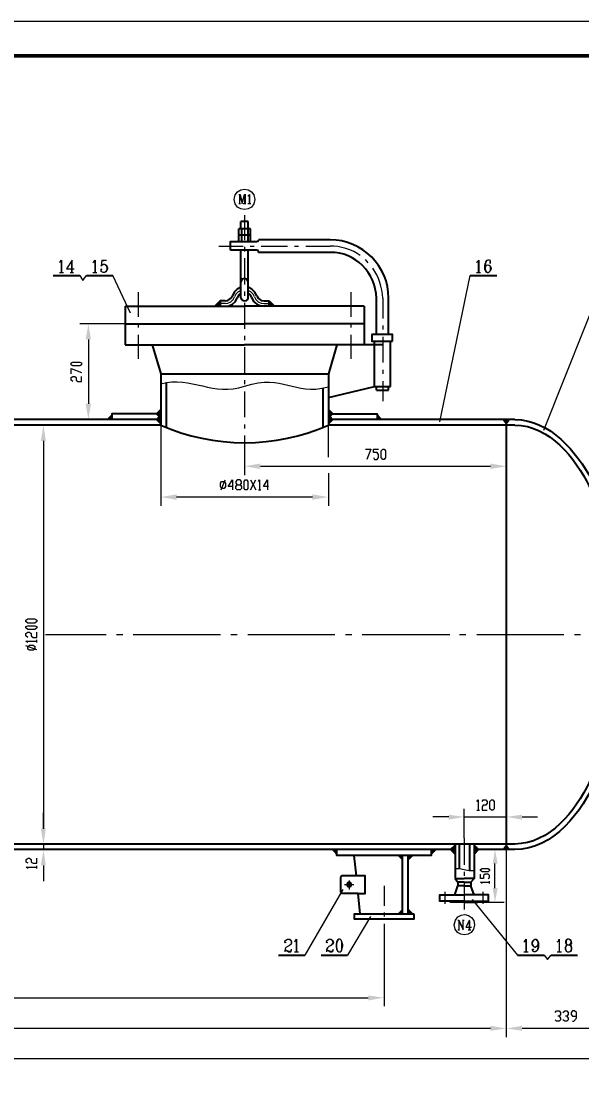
# Model space of a CAD drawing. Header units: millimetres. Extents: x -219 to 948, y -831 to -7.
# Drawn here: x 206.5 to 429.2, y -431 to -7 of the extents above; entities that cross this region are included whole.
import ezdxf

# ---------------------------------------------------------------- set-up
doc = ezdxf.new("R2010")
doc.units = ezdxf.units.MM
doc.layers.add('1', color=7, linetype='Continuous')

msp = doc.modelspace()

# ---------------------------------------------------------------- hatches: boundary and pattern name
h = msp.add_hatch(color=0)
h.dxf.hatch_style = 2
h.paths.add_polyline_path([(285.52, -118.05), (285.52, -120.21), (283.36, -120.21)])
h = msp.add_hatch(color=0)
h.dxf.hatch_style = 2
h.paths.add_polyline_path([(304.96, -118.05), (304.96, -120.21), (307.12, -120.21)])
h = msp.add_hatch(color=0)
h.dxf.hatch_style = 2
h.paths.add_polyline_path([(232.06, -133.35), (234.22, -133.35), (233.14, -127.23)])
h = msp.add_hatch(color=0)
h.dxf.hatch_style = 2
h.paths.add_polyline_path([(232.06, -158.91), (234.22, -158.91), (233.14, -165.21)])
h = msp.add_hatch(color=0)
h.dxf.hatch_style = 2
h.paths.add_polyline_path([(259.78, -162.87), (261.94, -165.21), (261.94, -160.71)])
h = msp.add_hatch(color=0)
h.dxf.hatch_style = 2
h.paths.add_polyline_path([(330.7, -162.87), (328.54, -165.21), (328.54, -160.71)])
h = msp.add_hatch(color=0)
h.dxf.hatch_style = 2
h.paths.add_polyline_path([(242.5, -165.21), (240.34, -165.21), (242.5, -162.87)])
h = msp.add_hatch(color=0)
h.dxf.hatch_style = 2
h.paths.add_polyline_path([(259.78, -165.21), (261.94, -167.37), (261.94, -162.87)])
h = msp.add_hatch(color=0)
h.dxf.hatch_style = 2
h.paths.add_polyline_path([(330.7, -165.21), (328.54, -167.37), (328.54, -162.87)])
h = msp.add_hatch(color=0)
h.dxf.hatch_style = 2
h.paths.add_polyline_path([(347.98, -165.21), (350.14, -165.21), (347.98, -162.87)])
h = msp.add_hatch(color=0)
h.dxf.hatch_style = 2
h.paths.add_polyline_path([(399.28, -167.37), (400.9, -165.21), (397.66, -165.21)])
h = msp.add_hatch(color=0)
h.dxf.hatch_style = 2
h.paths.add_polyline_path([(214.24, -173.67), (216.22, -173.67), (215.32, -167.37)])
h = msp.add_hatch(color=0)
h.dxf.hatch_style = 2
h.paths.add_polyline_path([(301.54, -182.67), (301.54, -184.83), (295.24, -183.75)])
h = msp.add_hatch(color=0)
h.dxf.hatch_style = 2
h.paths.add_polyline_path([(392.98, -182.67), (392.98, -184.83), (399.28, -183.75)])
h = msp.add_hatch(color=0)
h.dxf.hatch_style = 2
h.paths.add_polyline_path([(268.24, -194.91), (268.24, -197.07), (261.94, -195.99)])
h = msp.add_hatch(color=0)
h.dxf.hatch_style = 2
h.paths.add_polyline_path([(322.24, -194.91), (322.24, -197.07), (328.54, -195.99)])
h = msp.add_hatch(color=0)
h.dxf.hatch_style = 2
h.paths.add_polyline_path([(376.42, -322.17), (376.42, -324.15), (382.54, -323.07)])
h = msp.add_hatch(color=0)
h.dxf.hatch_style = 2
h.paths.add_polyline_path([(405.58, -322.17), (405.58, -324.15), (399.28, -323.07)])
h = msp.add_hatch(color=0)
h.dxf.hatch_style = 2
h.paths.add_polyline_path([(214.24, -327.75), (216.22, -327.75), (215.32, -333.87)])
h = msp.add_hatch(color=0)
h.dxf.hatch_style = 2
h.paths.add_polyline_path([(214.24, -327.75), (216.22, -327.75), (215.32, -333.87)])
h = msp.add_hatch(color=0)
h.dxf.hatch_style = 2
h.paths.add_polyline_path([(376.6, -336.03), (378.94, -333.87), (378.94, -338.37)])
h = msp.add_hatch(color=0)
h.dxf.hatch_style = 2
h.paths.add_polyline_path([(388.66, -336.03), (386.5, -333.87), (386.5, -338.37)])
h = msp.add_hatch(color=0)
h.dxf.hatch_style = 2
h.paths.add_polyline_path([(399.28, -333.87), (400.9, -336.03), (397.66, -336.03)])
h = msp.add_hatch(color=0)
h.dxf.hatch_style = 2
h.paths.add_polyline_path([(214.24, -342.33), (216.22, -342.33), (215.32, -336.03)])
h = msp.add_hatch(color=0)
h.dxf.hatch_style = 2
h.paths.add_polyline_path([(331.96, -336.03), (329.8, -336.03), (331.96, -338.37)])
h = msp.add_hatch(color=0)
h.dxf.hatch_style = 2
h.paths.add_polyline_path([(358.06, -338.37), (355.9, -338.37), (358.06, -340.53)])
h = msp.add_hatch(color=0)
h.dxf.hatch_style = 2
h.paths.add_polyline_path([(360.22, -338.37), (362.56, -338.37), (360.22, -340.53)])
h = msp.add_hatch(color=0)
h.dxf.hatch_style = 2
h.paths.add_polyline_path([(369.4, -336.03), (371.74, -336.03), (369.4, -338.37)])
h = msp.add_hatch(color=0)
h.dxf.hatch_style = 2
h.paths.add_polyline_path([(393.88, -341.61), (395.86, -341.61), (394.78, -336.03)])
h = msp.add_hatch(color=0)
h.dxf.hatch_style = 2
h.paths.add_polyline_path([(393.88, -351.33), (395.86, -351.33), (394.78, -356.91)])
h = msp.add_hatch(color=0)
h.dxf.hatch_style = 2
h.paths.add_polyline_path([(358.06, -361.59), (355.9, -361.59), (358.06, -359.43)])
h = msp.add_hatch(color=0)
h.dxf.hatch_style = 2
h.paths.add_polyline_path([(360.22, -361.59), (362.56, -361.59), (360.22, -359.43)])
h = msp.add_hatch(color=0)
h.dxf.hatch_style = 2
h.paths.add_polyline_path([(344.38, -393.99), (344.38, -395.97), (350.68, -394.89)])
h = msp.add_hatch(color=0)
h.dxf.hatch_style = 2
h.paths.add_polyline_path([(392.98, -406.05), (392.98, -408.03), (399.28, -407.13)])
h = msp.add_hatch(color=0)
h.dxf.hatch_style = 2
h.paths.add_polyline_path([(405.58, -406.05), (405.58, -408.03), (399.28, -407.13)])

# ---------------------------------------------------------------- linework, layer by layer
at = {"layer": '1', "color": 0, "lineweight": 5}
for points in [[(-218.84, -6.99), (-218.84, -830.85), (947.56, -830.85), (947.56, -6.99), (-218.84, -6.99)], [(292.9, -75.75), (293.44, -75.75)], [(293.26, -75.75), (293.26, -79.35)], [(293.26, -75.75), (294.34, -79.35), (295.24, -75.75), (295.24, -79.35)], [(293.44, -75.75), (294.34, -78.99)], [(295.24, -75.75), (295.78, -75.75)], [(295.42, -75.75), (295.42, -79.35)], [(296.5, -76.47), (297.22, -75.75), (297.22, -79.35)], [(297.04, -75.75), (297.04, -79.35)], [(292.9, -79.35), (293.62, -79.35)], [(294.7, -79.35), (295.78, -79.35)], [(296.5, -79.35), (297.76, -79.35)], [(295.24, -84.03), (295.24, -93.93)], [(284.98, -96.27), (294.7, -96.27)], [(295.24, -96.63), (295.24, -98.43)], [(297.4, -96.27), (299.02, -96.27)], [(301.9, -96.27), (312.34, -96.27)], [(315.04, -96.27), (316.66, -96.27)], [(319.54, -96.27), (329.26, -96.27)], [(295.24, -101.13), (295.24, -111.57)], [(344.38, -102.93), (343.3, -101.67)], [(221.62, -102.75), (221.98, -102.57), (222.52, -101.85), (222.52, -106.71)], [(222.34, -102.03), (222.34, -106.71)], [(226.66, -106.71), (226.66, -101.85), (224.5, -105.27), (227.56, -105.27)], [(226.48, -102.39), (226.48, -106.71)], [(234.94, -102.75), (235.3, -102.57), (235.84, -101.85), (235.84, -106.71)], [(235.66, -102.03), (235.66, -106.71)], [(238.54, -101.85), (238.18, -104.19), (238.54, -103.83), (239.08, -103.47), (239.62, -103.47), (240.16, -103.83), (240.52, -104.19), (240.7, -104.91), (240.7, -105.27), (240.52, -105.99), (240.16, -106.53), (239.62, -106.71), (239.08, -106.71), (238.54, -106.53), (238.18, -106.35), (238.18, -105.81), (238.18, -105.63), (238.18, -105.27), (238.54, -105.63), (238.18, -105.81)], [(238.54, -101.85), (240.34, -101.85)], [(238.54, -102.03), (239.44, -102.03), (240.34, -101.85)], [(239.62, -103.47), (239.98, -103.83), (240.34, -104.19), (240.52, -104.91), (240.52, -105.27), (240.34, -105.99), (239.98, -106.53), (239.62, -106.71)], [(387.4, -102.75), (387.76, -102.57), (388.3, -101.85), (388.3, -106.71)], [(388.12, -102.03), (388.12, -106.71)], [(392.98, -102.57), (392.62, -102.75), (392.98, -103.11), (392.98, -102.75), (392.98, -102.57), (392.98, -102.03), (392.44, -101.85), (391.9, -101.85), (391.36, -102.03), (391, -102.57), (390.82, -103.11), (390.64, -104.01), (390.64, -105.27), (390.82, -105.99), (391.18, -106.53), (391.72, -106.71), (392.08, -106.71), (392.62, -106.53), (392.98, -105.99), (393.34, -105.27), (393.34, -105.09), (392.98, -104.37), (392.62, -104.01), (392.08, -103.83), (391.9, -103.83), (391.36, -104.01), (391, -104.37), (390.82, -105.09)], [(391.9, -101.85), (391.54, -102.03), (391.18, -102.57), (390.82, -104.01), (390.82, -105.27), (391, -105.99), (391.36, -106.53), (391.72, -106.71)], [(392.08, -106.71), (392.44, -106.53), (392.98, -105.99), (392.98, -105.27), (392.98, -105.09), (392.98, -104.37), (392.44, -104.01), (392.08, -103.83)], [(221.62, -106.71), (223.24, -106.71)], [(225.94, -106.71), (227.2, -106.71)], [(229.72, -107.97), (230.98, -109.95), (232.42, -107.97)], [(234.94, -106.71), (236.56, -106.71)], [(249.88, -122.91), (242.86, -107.97)], [(372.82, -166.11), (384.88, -107.97)], [(387.4, -106.71), (389.02, -106.71)], [(414.22, -169.35), (438.7, -107.97)], [(293.8, -113.91), (292.72, -114.45), (291.82, -115.35), (291.28, -116.43)], [(295.24, -114.27), (295.24, -116.07)], [(299.2, -116.43), (298.66, -115.35), (297.76, -114.45), (296.68, -113.91)], [(252.94, -114.63), (252.94, -124.35)], [(287.5, -119.13), (288.58, -118.95), (289.84, -118.41), (290.74, -117.51), (291.28, -116.43)], [(299.2, -116.43), (299.74, -117.51), (300.64, -118.41), (301.9, -118.95), (302.98, -119.13)], [(337.54, -114.63), (337.54, -124.35)], [(350.14, -116.97), (350.14, -125.07)], [(287.5, -119.13), (285.52, -119.13)], [(295.24, -118.77), (295.24, -129.21)], [(302.98, -119.13), (304.96, -119.13)], [(252.94, -127.05), (252.94, -128.67)], [(337.54, -127.05), (337.54, -128.67)], [(247.72, -127.23), (229.72, -127.23)], [(350.14, -127.77), (350.14, -129.39)], [(233.14, -133.35), (233.14, -158.91)], [(252.94, -131.55), (252.94, -141.09)], [(295.24, -131.91), (295.24, -133.71)], [(337.54, -131.55), (337.54, -141.09)], [(350.14, -132.27), (350.14, -142.53)], [(295.24, -136.41), (295.24, -146.67)], [(230.44, -143.43), (229.72, -143.79), (227.02, -143.79), (226.3, -143.43), (226.3, -142.71), (227.02, -142.35), (229.72, -142.35), (230.44, -142.71), (230.44, -143.43)], [(226.3, -147.03), (226.3, -144.87), (230.44, -146.49)], [(227.02, -150.09), (226.3, -149.55), (226.3, -148.47), (227.02, -148.11), (227.74, -148.11), (228.28, -148.47), (228.28, -149.55), (229, -150.09), (230.44, -150.09), (230.44, -148.11)], [(350.14, -145.41), (350.14, -147.03)], [(295.24, -149.55), (295.24, -151.17)], [(350.14, -149.91), (350.14, -157.83)], [(295.24, -154.05), (295.24, -164.31)], [(242.5, -165.21), (229.72, -165.21)], [(215.32, -167.37), (211.9, -167.37)], [(261.94, -167.37), (261.94, -199.41)], [(295.24, -167.19), (295.24, -168.81)], [(328.54, -180.15), (328.54, -167.37)], [(215.32, -173.67), (215.32, -327.75)], [(295.24, -171.51), (295.24, -181.41)], [(343.3, -176.91), (345.46, -176.91), (343.84, -181.05)], [(346.54, -180.33), (346.9, -181.05), (347.98, -181.05), (348.52, -180.33), (348.52, -179.07), (347.98, -178.35), (346.54, -178.35), (346.54, -176.91), (348.52, -176.91)], [(350.14, -181.05), (349.6, -180.33), (349.6, -177.63), (350.14, -176.91), (350.68, -176.91), (351.22, -177.63), (351.22, -180.33), (350.68, -181.05), (350.14, -181.05)], [(295.24, -181.41), (295.24, -187.35)], [(399.28, -188.43), (399.28, -180.33)], [(301.54, -183.75), (392.98, -183.75)], [(328.54, -186.45), (328.54, -199.41)], [(286.06, -192.57), (285.7, -191.85), (285.7, -190.41), (286.06, -189.87), (287.14, -189.87), (287.68, -190.41), (287.68, -191.85), (287.14, -192.57), (286.06, -192.57)], [(285.88, -193.11), (287.5, -189.15)], [(290.74, -191.85), (288.76, -191.85), (290.38, -189.15), (290.38, -193.11)], [(292.36, -193.11), (291.82, -192.57), (291.82, -191.85), (292.36, -191.13), (293.44, -191.13), (293.98, -190.41), (293.98, -189.87), (293.44, -189.15), (292.36, -189.15), (291.82, -189.87), (291.82, -190.41), (292.36, -191.13)], [(295.42, -193.11), (295.06, -192.57), (295.06, -189.87), (295.42, -189.15), (296.14, -189.15), (296.5, -189.87), (296.5, -192.57), (296.14, -193.11), (295.42, -193.11)], [(297.58, -193.11), (299.74, -189.15)], [(297.58, -189.15), (299.74, -193.11)], [(300.82, -189.87), (301.18, -189.15), (301.18, -193.11)], [(304.78, -191.85), (302.8, -191.85), (304.42, -189.15), (304.42, -193.11)], [(293.44, -191.13), (293.98, -191.85), (293.98, -192.57), (293.44, -193.11), (292.36, -193.11)], [(300.82, -193.11), (301.72, -193.11)], [(322.24, -195.99), (268.24, -195.99)], [(212.62, -245.49), (211.9, -246.03), (209.02, -246.03), (208.3, -245.49), (208.3, -244.95), (209.02, -244.41), (211.9, -244.41), (212.62, -244.95), (212.62, -245.49)], [(212.62, -248.01), (211.9, -248.55), (209.02, -248.55), (208.3, -248.01), (208.3, -247.47), (209.02, -247.11), (211.9, -247.11), (212.62, -247.47), (212.62, -248.01)], [(209.02, -251.79), (208.3, -251.07), (208.3, -250.17), (209.02, -249.63), (209.74, -249.63), (210.46, -250.17), (210.46, -251.07), (211.18, -251.79), (212.62, -251.79), (212.62, -249.63)], [(209.02, -253.77), (208.3, -253.23), (212.62, -253.23)], [(212.62, -253.77), (212.62, -252.69)], [(240.16, -250.71), (216.04, -250.71)], [(246.82, -250.71), (244.3, -250.71)], [(285.7, -250.71), (250.96, -250.71)], [(292.36, -250.71), (289.84, -250.71)], [(331.06, -250.71), (296.5, -250.71)], [(337.9, -250.71), (335.38, -250.71)], [(376.78, -250.71), (342.04, -250.71)], [(383.26, -250.71), (380.74, -250.71)], [(422.14, -250.71), (387.58, -250.71)], [(428.8, -250.71), (426.46, -250.71)], [(212.62, -256.65), (208.3, -255.03)], [(211.9, -256.47), (211.18, -256.83), (209.74, -256.83), (209.02, -256.47), (209.02, -255.39), (209.74, -254.85), (211.18, -254.85), (211.9, -255.39), (211.9, -256.47)], [(387.58, -316.95), (388.12, -316.23), (388.12, -320.37)], [(389.74, -316.95), (390.1, -316.23), (391.18, -316.23), (391.72, -316.95), (391.72, -317.67), (391.18, -318.39), (390.1, -318.39), (389.74, -319.11), (389.74, -320.37), (391.72, -320.37)], [(393.34, -320.37), (392.8, -319.83), (392.8, -316.95), (393.34, -316.23), (393.88, -316.23), (394.42, -316.95), (394.42, -319.83), (393.88, -320.37), (393.34, -320.37)], [(215.32, -327.75), (215.32, -321.45)], [(382.54, -331.53), (382.54, -319.83)], [(387.58, -320.37), (388.66, -320.37)], [(399.28, -321.99), (399.28, -326.67)], [(376.42, -323.07), (370.12, -323.07)], [(382.54, -323.07), (399.28, -323.07)], [(405.58, -323.07), (411.7, -323.07)], [(215.32, -333.87), (211.9, -333.87)], [(215.32, -333.87), (211.9, -333.87)], [(215.32, -333.87), (215.32, -336.03)], [(382.54, -331.53), (382.54, -342.15)], [(216.94, -336.03), (211.9, -336.03)], [(386.5, -336.03), (398.38, -336.03)], [(399.28, -336.03), (399.28, -395.61)], [(209.2, -341.43), (208.48, -341.07), (208.48, -339.99), (209.2, -339.45), (209.74, -339.45), (210.46, -339.99), (210.46, -341.07), (211.18, -341.43), (212.62, -341.43), (212.62, -339.45)], [(209.2, -343.59), (208.48, -343.05), (212.62, -343.05)], [(212.62, -343.59), (212.62, -342.51)], [(215.32, -342.33), (215.32, -348.63)], [(394.78, -351.33), (394.78, -341.61)], [(378.94, -343.59), (380.74, -343.59), (382.54, -343.95), (384.52, -344.31), (386.5, -344.31)], [(382.54, -344.85), (382.54, -346.47)], [(392.62, -344.31), (392.08, -344.85), (389.74, -344.85), (389.02, -344.31), (389.02, -343.95), (389.74, -343.59), (392.08, -343.59), (392.62, -343.95), (392.62, -344.31)], [(392.08, -347.55), (392.62, -347.19), (392.62, -346.29), (392.08, -345.75), (390.82, -345.75), (390.28, -346.29), (390.28, -347.55), (389.02, -347.55), (389.02, -345.75)], [(334.3, -351.87), (319.18, -377.97)], [(338.62, -350.07), (335.02, -350.07)], [(336.82, -348.27), (336.82, -351.87)], [(350.68, -350.43), (350.68, -358.35)], [(382.54, -349.35), (382.54, -359.79)], [(389.74, -349.53), (389.02, -348.99), (392.62, -348.99)], [(392.62, -349.53), (392.62, -348.63)], [(374.98, -357.63), (374.98, -352.77)], [(385.78, -355.83), (403.78, -377.97)], [(390.1, -357.63), (390.1, -352.77)], [(387.94, -356.91), (398.38, -356.91)], [(345.28, -362.67), (336.1, -377.97)], [(350.68, -361.05), (350.68, -362.67)], [(380.02, -364.11), (380.38, -364.11)], [(380.38, -364.11), (380.38, -367.89)], [(380.38, -364.11), (382.18, -367.53)], [(380.38, -364.47), (382.18, -367.89), (382.18, -364.11)], [(381.82, -364.11), (382.54, -364.11)], [(384.7, -367.89), (384.7, -364.11), (383.26, -366.81), (385.42, -366.81)], [(384.7, -364.47), (384.7, -367.89)], [(350.68, -365.55), (350.68, -373.11)], [(380.02, -367.89), (380.74, -367.89)], [(384.16, -367.89), (385.24, -367.89)], [(313.06, -371.67), (313.42, -372.03), (313.6, -372.21), (313.78, -372.75), (313.78, -373.11), (313.6, -373.65), (313.06, -374.19), (312.34, -374.55)], [(315.04, -372.75), (315.4, -372.39), (315.94, -371.67), (315.94, -376.71)], [(315.76, -372.03), (315.76, -376.71)], [(329.62, -371.67), (329.98, -372.03), (330.34, -372.75), (330.34, -373.11), (329.98, -373.65), (329.62, -374.19), (328.72, -374.55)], [(350.68, -373.11), (350.68, -398.31)], [(406.3, -372.75), (406.66, -372.39), (407.2, -371.67), (407.2, -376.71)], [(407.02, -372.03), (407.02, -376.71)], [(410.62, -374.91), (410.26, -374.55), (409.9, -374.19), (409.72, -373.47), (409.72, -373.11), (409.9, -372.39), (410.26, -372.03), (410.62, -371.67)], [(410.98, -371.67), (411.34, -372.03), (411.7, -372.39), (411.88, -373.11), (411.88, -374.55), (411.7, -375.63), (411.52, -375.99), (411.16, -376.35), (410.8, -376.71)], [(419.44, -372.75), (419.98, -372.39), (420.34, -371.67), (420.34, -376.71)], [(420.34, -372.03), (420.34, -376.71)], [(424.3, -373.83), (424.66, -373.65), (425.02, -373.11), (425.02, -372.39), (424.66, -372.03), (424.3, -371.67)], [(311.26, -376.17), (311.44, -375.99), (311.8, -375.99), (312.7, -376.35), (313.42, -376.35), (313.78, -376.17), (313.96, -375.99)], [(311.8, -375.99), (312.7, -376.71), (313.6, -376.71), (313.96, -375.99), (313.96, -375.63)], [(315.04, -376.71), (316.66, -376.71)], [(327.82, -376.17), (328, -375.99), (328.36, -375.99), (329.26, -376.35), (329.98, -376.35), (330.34, -376.17), (330.52, -375.99)], [(328.36, -375.99), (329.26, -376.71), (329.98, -376.71), (330.34, -376.35), (330.52, -375.99), (330.52, -375.63)], [(406.3, -376.71), (407.92, -376.71)], [(419.44, -376.71), (421.24, -376.71)], [(423.58, -373.83), (423.04, -374.19), (422.68, -374.91), (422.68, -375.63), (423.04, -376.35), (423.58, -376.71), (424.3, -376.71), (425.02, -376.35), (425.2, -376.17), (425.38, -375.63), (425.38, -374.91), (425.2, -374.37), (425.02, -374.19), (424.3, -373.83)], [(423.58, -373.83), (423.22, -374.19), (423.04, -374.37), (422.86, -374.91), (422.86, -375.63), (423.04, -376.17), (423.22, -376.35), (423.58, -376.71)], [(414.4, -377.97), (415.66, -379.77), (417.1, -377.97)], [(24.16, -394.89), (344.38, -394.89)], [(399.28, -395.61), (399.28, -410.55)], [(399.28, -395.61), (399.28, -410.55)], [(418.72, -400.83), (419.26, -400.11), (420.34, -400.11), (420.88, -400.83), (420.88, -401.55), (420.34, -402.27), (419.8, -402.27)], [(420.34, -402.27), (420.88, -402.99), (420.88, -403.71), (420.34, -404.25), (419.26, -404.25), (418.72, -403.71)], [(421.78, -400.83), (422.5, -400.11), (423.4, -400.11), (423.94, -400.83), (423.94, -401.55), (423.4, -402.27), (422.86, -402.27)], [(423.4, -402.27), (423.94, -402.99), (423.94, -403.71), (423.4, -404.25), (422.5, -404.25), (421.78, -403.71)], [(425.56, -404.25), (426.1, -404.25), (427.18, -402.99), (427.18, -400.83), (426.46, -400.11), (425.56, -400.11), (425.02, -400.83), (425.02, -401.55), (425.56, -402.27), (427.18, -402.27)], [(392.98, -407.13), (-24.44, -407.13)], [(440.32, -407.13), (405.58, -407.13)], [(440.32, -419.19), (-79.88, -419.19)]]:
    msp.add_lwpolyline(points, dxfattribs=at)
at = {"layer": '1', "color": 0, "lineweight": 50}
msp.add_lwpolyline([(-184.1, -20.67), (-184.1, -816.99), (933.7, -816.99), (933.7, -20.67), (-184.1, -20.67)], dxfattribs=at)
at = {"layer": '1', "color": 0, "lineweight": 25}
for points in [[(293.8, -89.43), (293.8, -86.55)], [(296.68, -86.55), (293.8, -86.55)], [(296.68, -89.43), (296.68, -86.55)], [(297.58, -89.43), (292.9, -89.43)], [(292.9, -94.47), (292.9, -89.43)], [(297.58, -91.95), (292.9, -91.95)], [(293.98, -89.43), (293.98, -94.47)], [(296.5, -89.43), (296.5, -94.47)], [(297.58, -94.47), (297.58, -89.43)], [(289.66, -97.89), (289.66, -94.47), (300.1, -94.47)], [(300.1, -94.47), (300.64, -94.29), (300.82, -93.75)], [(329.26, -93.75), (300.82, -93.75)], [(300.82, -93.75), (300.82, -93.75)], [(300.1, -97.89), (289.66, -97.89)], [(293.8, -116.79), (293.8, -97.89)], [(296.68, -116.79), (296.68, -97.89)], [(300.82, -98.79), (300.82, -98.61), (300.64, -98.07), (300.1, -97.89)], [(329.26, -98.79), (300.82, -98.79)], [(219.1, -107.97), (229.72, -107.97)], [(232.42, -107.97), (242.86, -107.97)], [(384.88, -107.97), (395.5, -107.97)], [(293.8, -112.65), (292.36, -113.37), (291.1, -114.63), (290.38, -116.07)], [(300.1, -116.07), (299.38, -114.63), (298.12, -113.37), (296.68, -112.65)], [(285.52, -118.05), (283.36, -120.21)], [(287.5, -118.05), (285.52, -118.05), (285.52, -120.21)], [(287.5, -118.05), (288.58, -117.87), (289.66, -117.15), (290.38, -116.07)], [(287.5, -120.21), (288.94, -120.03), (290.38, -119.31), (291.64, -118.23), (292.36, -116.79)], [(293.8, -114.99), (292.9, -115.71), (292.36, -116.79)], [(293.8, -116.79), (293.98, -117.51), (294.52, -117.87), (295.24, -118.05), (295.96, -117.87), (296.5, -117.51), (296.68, -116.79)], [(298.12, -116.79), (297.58, -115.71), (296.68, -114.99)], [(298.12, -116.79), (298.84, -118.23), (300.1, -119.31), (301.54, -120.03), (302.98, -120.21)], [(300.1, -116.07), (300.82, -117.15), (301.9, -117.87), (302.98, -118.05)], [(302.98, -118.05), (304.96, -118.05)], [(304.96, -118.05), (307.12, -120.21)], [(304.96, -120.21), (304.96, -118.05)], [(347.62, -131.37), (347.62, -116.97)], [(352.48, -131.37), (352.48, -116.97)], [(247.72, -120.21), (247.72, -135.51)], [(247.72, -120.21), (295.24, -120.21)], [(285.52, -120.21), (287.5, -120.21)], [(342.76, -120.21), (295.24, -120.21)], [(304.96, -120.21), (302.98, -120.21)], [(342.76, -120.21), (342.76, -135.51)], [(247.72, -127.23), (295.24, -127.23)], [(342.76, -127.23), (295.24, -127.23)], [(354.1, -134.07), (354.1, -131.37), (345.82, -131.37), (345.82, -134.07), (354.1, -134.07)], [(247.72, -135.51), (295.24, -135.51)], [(258.52, -135.51), (261.94, -147.03)], [(350.14, -135.51), (295.24, -135.51)], [(331.96, -135.51), (328.54, -147.03)], [(346.9, -152.07), (346.9, -134.07)], [(353.2, -152.07), (353.2, -134.07)], [(261.94, -147.03), (295.24, -147.03)], [(261.94, -147.03), (261.94, -167.37)], [(295.24, -147.03), (328.54, -147.03), (328.54, -167.37)], [(264.1, -150.45), (264.1, -168.27)], [(328.54, -156.39), (346.9, -152.07)], [(346.9, -152.07), (353.2, -152.07)], [(347.62, -153.51), (347.62, -152.07)], [(352.48, -153.51), (352.48, -152.07)], [(326.38, -152.79), (326.38, -168.27)], [(347.62, -153.51), (352.48, -153.51)], [(261.94, -165.21), (164.92, -165.21)], [(261.94, -162.87), (242.5, -162.87), (242.5, -165.21)], [(328.54, -162.87), (347.98, -162.87), (347.98, -165.21)], [(402.7, -165.21), (328.54, -165.21)], [(399.28, -165.21), (399.28, -336.03)], [(261.94, -167.37), (164.92, -167.37)], [(402.7, -167.37), (328.54, -167.37)], [(402.7, -333.87), (173.2, -333.87)], [(378.94, -333.87), (378.94, -347.55)], [(380.56, -333.87), (380.56, -343.59)], [(384.7, -333.87), (384.7, -344.31)], [(386.5, -333.87), (386.5, -347.55)], [(378.94, -336.03), (173.2, -336.03)], [(369.4, -336.03), (369.4, -338.37), (331.96, -338.37), (331.96, -336.03)], [(339.7, -346.47), (338.8, -338.37)], [(358.06, -361.59), (358.06, -338.37)], [(360.22, -361.59), (360.22, -338.37)], [(402.7, -336.03), (386.5, -336.03)], [(340.42, -353.49), (343.12, -353.49), (343.12, -346.47), (333.94, -346.47), (333.4, -347.19)], [(333.4, -347.19), (333.4, -352.77)], [(378.94, -347.55), (380.02, -348.99), (380.02, -350.43)], [(378.94, -347.55), (382.54, -347.55)], [(386.5, -347.55), (382.54, -347.55)], [(386.5, -347.55), (385.24, -348.99), (385.24, -350.43)], [(337.72, -350.07), (337.54, -349.35), (336.82, -348.99), (336.1, -349.35), (335.92, -350.07), (336.1, -350.61), (336.82, -350.79), (337.54, -350.61), (337.72, -350.07)], [(378.76, -354.03), (380.02, -350.43)], [(382.54, -348.99), (380.02, -348.99)], [(382.54, -350.43), (380.02, -350.43)], [(382.54, -348.99), (385.24, -348.99)], [(382.54, -350.43), (385.24, -350.43)], [(386.5, -354.03), (385.24, -350.43)], [(340.42, -353.49), (333.94, -353.49), (333.4, -352.77)], [(341.14, -361.59), (340.42, -353.49)], [(382.54, -356.55), (372.82, -356.55), (372.82, -354.03), (382.54, -354.03)], [(382.54, -356.55), (392.26, -356.55), (392.26, -354.03), (382.54, -354.03)], [(382.54, -356.91), (377.14, -356.91), (377.14, -356.55)], [(382.54, -356.91), (387.94, -356.91), (387.94, -356.55)], [(362.56, -361.59), (362.56, -363.75), (338.98, -363.75), (338.98, -361.59), (362.56, -361.59)], [(308.74, -377.97), (319.18, -377.97)], [(325.66, -377.97), (336.1, -377.97)], [(403.78, -377.97), (414.4, -377.97)], [(417.1, -377.97), (427.54, -377.97)]]:
    msp.add_lwpolyline(points, dxfattribs=at)
at = {"layer": '1', "color": 0, "lineweight": 5}
for points, knots in [([(299.38, -77.73), (299.02, -72.33), (291.28, -72.33), (291.1, -77.73), (291.28, -83.13), (299.2, -83.13), (299.38, -77.73)], [0, 0, 0, 0, 1, 1, 1, 2, 2, 2, 2]), ([(261.94, -150.99), (274.18, -147.57), (282.82, -156.39), (295.24, -151.89), (311.26, -146.85), (313.96, -155.85), (328.54, -152.25)], [0, 0, 0, 0, 1, 1, 1, 2, 2, 2, 2]), ([(386.68, -365.91), (386.68, -360.87), (379.12, -360.15), (378.58, -365.91), (378.76, -371.31), (386.5, -371.31), (386.68, -365.91)], [0, 0, 0, 0, 1, 1, 1, 2, 2, 2, 2]), ([(311.44, -372.75), (311.44, -372.75), (311.62, -372.93), (311.62, -372.93), (311.62, -372.93), (311.44, -373.11), (311.44, -373.11), (311.44, -373.11), (311.26, -372.93), (311.26, -372.93), (311.26, -372.93), (311.26, -372.75), (311.26, -372.75), (311.26, -372.75), (311.44, -372.21), (311.44, -372.21), (311.44, -372.21), (311.62, -372.03), (311.62, -372.03), (311.62, -372.03), (312.34, -371.67), (312.34, -371.67), (312.34, -371.67), (313.06, -371.67), (313.06, -371.67), (313.06, -371.67), (313.6, -372.03), (313.6, -372.03), (313.6, -372.03), (313.96, -372.75), (313.96, -372.75), (313.96, -372.75), (313.96, -373.11), (313.96, -373.11), (313.96, -373.11), (313.78, -373.65), (313.78, -373.65), (313.78, -373.65), (313.06, -374.19), (313.06, -374.19), (311.62, -375.09), (311.26, -374.55), (311.26, -376.71)], [0, 0, 0, 0, 1, 1, 1, 2, 2, 2, 3, 3, 3, 4, 4, 4, 5, 5, 5, 6, 6, 6, 7, 7, 7, 8, 8, 8, 9, 9, 9, 10, 10, 10, 11, 11, 11, 12, 12, 12, 13, 13, 13, 14, 14, 14, 14]), ([(328, -372.75), (328, -372.75), (328.18, -372.93), (328.18, -372.93), (328.18, -372.93), (328, -373.11), (328, -373.11), (328, -373.11), (327.82, -372.93), (327.82, -372.93), (327.82, -372.93), (327.82, -372.75), (327.82, -372.75), (327.82, -372.75), (328, -372.21), (328, -372.21), (328, -372.21), (328.18, -372.03), (328.18, -372.03), (328.18, -372.03), (328.72, -371.67), (328.72, -371.67), (328.72, -371.67), (329.62, -371.67), (329.62, -371.67), (329.62, -371.67), (329.98, -372.03), (329.98, -372.03), (329.98, -372.03), (330.34, -372.21), (330.34, -372.21), (331.6, -374.73), (327.28, -373.65), (327.82, -376.71)], [0, 0, 0, 0, 1, 1, 1, 2, 2, 2, 3, 3, 3, 4, 4, 4, 5, 5, 5, 6, 6, 6, 7, 7, 7, 8, 8, 8, 9, 9, 9, 10, 10, 10, 11, 11, 11, 11]), ([(332.68, -371.67), (332.68, -371.67), (332.14, -372.03), (332.14, -372.03), (332.14, -372.03), (331.78, -372.75), (331.78, -372.75), (331.78, -372.75), (331.6, -373.83), (331.6, -373.83), (331.6, -373.83), (331.6, -374.55), (331.6, -374.55), (331.6, -374.55), (331.78, -375.63), (331.78, -375.63), (331.78, -375.63), (332.14, -376.35), (332.14, -376.35), (333.94, -377.61), (334.3, -375.09), (334.3, -373.83), (334.3, -373.83), (333.94, -372.75), (333.94, -372.75), (333.94, -372.75), (333.58, -372.03), (333.58, -372.03), (333.58, -372.03), (333.22, -371.67), (333.22, -371.67), (333.22, -371.67), (332.68, -371.67), (332.68, -371.67), (332.68, -371.67), (332.32, -372.03), (332.32, -372.03), (332.32, -372.03), (331.96, -372.75), (331.96, -372.75), (331.96, -372.75), (331.78, -373.83), (331.78, -373.83), (331.78, -373.83), (331.78, -374.55), (331.78, -374.55), (331.78, -374.55), (331.96, -375.63), (331.96, -375.63), (331.96, -375.63), (332.32, -376.35), (332.32, -376.35), (332.32, -376.35), (332.68, -376.71), (332.68, -376.71)], [0, 0, 0, 0, 1, 1, 1, 2, 2, 2, 3, 3, 3, 4, 4, 4, 5, 5, 5, 6, 6, 6, 7, 7, 7, 8, 8, 8, 9, 9, 9, 10, 10, 10, 11, 11, 11, 12, 12, 12, 13, 13, 13, 14, 14, 14, 15, 15, 15, 16, 16, 16, 17, 17, 17, 18, 18, 18, 18]), ([(333.22, -376.71), (333.22, -376.71), (333.58, -376.35), (333.58, -376.35), (333.58, -376.35), (333.94, -375.63), (333.94, -375.63), (333.94, -375.63), (333.94, -374.55), (333.94, -374.55), (333.94, -373.65), (334.12, -372.21), (333.22, -371.67)], [0, 0, 0, 0, 1, 1, 1, 2, 2, 2, 3, 3, 3, 4, 4, 4, 4]), ([(411.88, -373.47), (411.88, -373.47), (411.7, -374.19), (411.7, -374.19), (411.7, -374.19), (411.34, -374.55), (411.34, -374.55), (411.34, -374.55), (410.8, -374.91), (410.8, -374.91), (410.8, -374.91), (410.62, -374.91), (410.62, -374.91), (410.62, -374.91), (410.08, -374.55), (410.08, -374.55), (410.08, -374.55), (409.72, -374.19), (409.72, -374.19), (409.72, -374.19), (409.54, -373.47), (409.54, -373.47), (409.54, -373.47), (409.54, -373.11), (409.54, -373.11), (409.54, -373.11), (409.72, -372.39), (409.72, -372.39), (409.72, -372.39), (410.08, -372.03), (410.08, -372.03), (410.08, -372.03), (410.62, -371.67), (410.62, -371.67), (410.62, -371.67), (410.98, -371.67), (410.98, -371.67), (412.6, -372.21), (412.24, -374.91), (411.7, -375.99), (411.7, -375.99), (411.34, -376.35), (411.34, -376.35), (411.34, -376.35), (410.8, -376.71), (410.8, -376.71), (410.8, -376.71), (410.26, -376.71), (410.26, -376.71), (410.26, -376.71), (409.9, -376.35), (409.9, -376.35), (409.9, -376.35), (409.72, -375.99), (409.72, -375.99), (409.72, -375.99), (409.72, -375.63), (409.72, -375.63), (409.72, -375.63), (409.9, -375.63), (409.9, -375.63), (409.9, -375.63), (410.08, -375.63), (410.08, -375.63), (410.08, -375.63), (409.9, -375.99), (409.9, -375.99)], [0, 0, 0, 0, 1, 1, 1, 2, 2, 2, 3, 3, 3, 4, 4, 4, 5, 5, 5, 6, 6, 6, 7, 7, 7, 8, 8, 8, 9, 9, 9, 10, 10, 10, 11, 11, 11, 12, 12, 12, 13, 13, 13, 14, 14, 14, 15, 15, 15, 16, 16, 16, 17, 17, 17, 18, 18, 18, 19, 19, 19, 20, 20, 20, 21, 21, 21, 22, 22, 22, 22]), ([(423.58, -371.67), (423.58, -371.67), (423.04, -372.03), (423.04, -372.03), (423.04, -372.03), (422.86, -372.39), (422.86, -372.39), (422.86, -372.39), (422.86, -373.11), (422.86, -373.11), (422.86, -373.11), (423.04, -373.65), (423.04, -373.65), (424.48, -374.37), (425.92, -373.65), (425.02, -372.03), (425.02, -372.03), (424.3, -371.67), (424.3, -371.67), (424.3, -371.67), (423.58, -371.67), (423.58, -371.67), (423.58, -371.67), (423.22, -372.03), (423.22, -372.03), (423.22, -372.03), (423.04, -372.39), (423.04, -372.39), (423.04, -372.39), (423.04, -373.11), (423.04, -373.11), (423.04, -373.11), (423.22, -373.65), (423.22, -373.65), (423.22, -373.65), (423.58, -373.83), (423.58, -373.83)], [0, 0, 0, 0, 1, 1, 1, 2, 2, 2, 3, 3, 3, 4, 4, 4, 5, 5, 5, 6, 6, 6, 7, 7, 7, 8, 8, 8, 9, 9, 9, 10, 10, 10, 11, 11, 11, 12, 12, 12, 12])]:
    msp.add_open_spline(points, degree=3, knots=knots, dxfattribs=at)
at = {"layer": '1', "color": 0, "lineweight": 25}
for points in [[(352.48, -116.97), (352.66, -104.19), (341.86, -93.75), (329.26, -93.75)], [(347.62, -116.97), (347.44, -106.89), (339.34, -98.61), (329.26, -98.79)], [(296.68, -110.49), (296.32, -108.69), (293.98, -108.69), (293.8, -110.49)], [(261.94, -167.37), (282.82, -176.73), (307.66, -176.73), (328.54, -167.37)]]:
    msp.add_open_spline(points, degree=3, dxfattribs=at)
at = {"layer": '1', "color": 0, "lineweight": 5}
for points in [[(341.14, -100.05), (338.44, -97.53), (332.86, -96.27), (329.26, -96.27)], [(350.14, -116.97), (349.96, -112.83), (348.7, -108.33), (346.18, -105.09)], [(424.3, -376.71), (425.56, -376.17), (425.56, -374.55), (424.3, -373.83)]]:
    msp.add_open_spline(points, degree=3, dxfattribs=at)
at = {"layer": '1', "color": 0, "lineweight": 25}
for points in [[(402.7, -165.21), (416.74, -165.21), (427.18, -177.99), (433.3, -189.15), (442.3, -206.43), (446.26, -228.57), (446.62, -247.83), (446.98, -267.45), (443.56, -290.31), (435.1, -308.13), (429.52, -320.73), (418, -336.21), (402.7, -336.03)], [(402.7, -167.37), (416.56, -167.55), (426.64, -180.51), (432.22, -191.67), (440.86, -209.49), (444.28, -231.09), (444.46, -250.71), (444.28, -269.97), (440.86, -292.11), (432.22, -309.39), (426.64, -320.73), (416.56, -333.69), (402.7, -333.87)]]:
    msp.add_open_spline(points, degree=3, knots=[0, 0, 0, 0, 1, 1, 1, 2, 2, 2, 3, 3, 3, 4, 4, 4, 4], dxfattribs=at)

# ---------------------------------------------------------------- texts
at = {"color": 30, "char_height": 13.488, "attachment_point": 1, "rotation": 90}
for insert in [(322.52, -233.94), (322.52, -415.36)]:
    msp.add_mtext('{\\fCourier|b1|i0|c0|p13; }', dxfattribs=dict(at, insert=insert))

doc.saveas('drawing.dxf')
